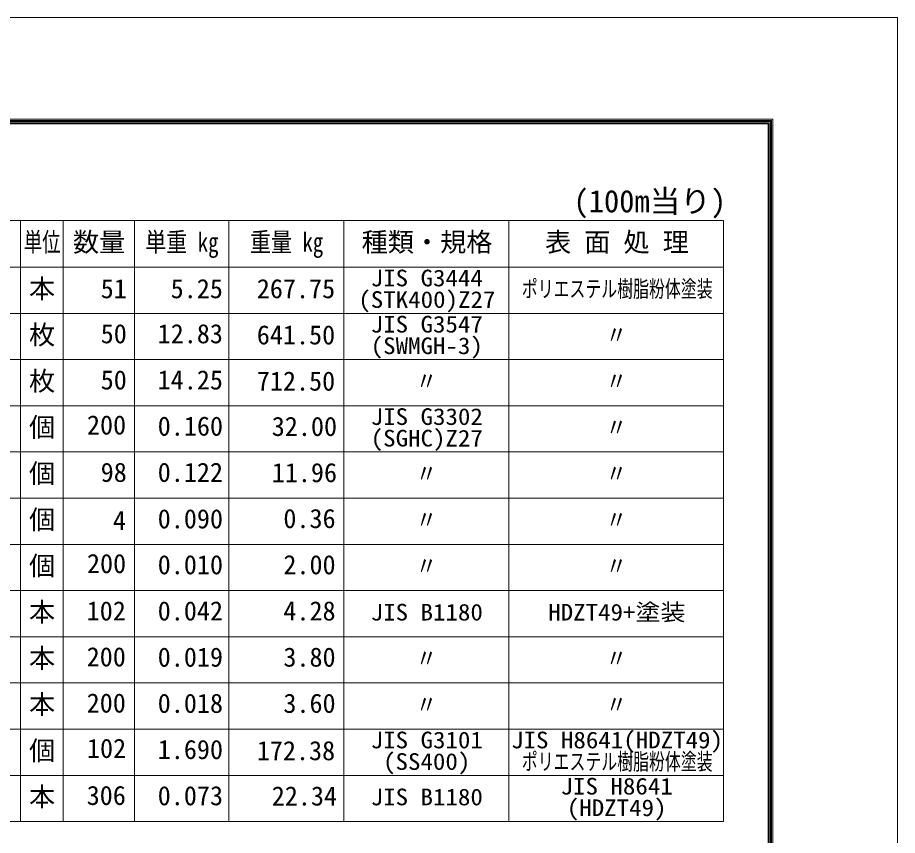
# Model space of a CAD drawing. Units: millimetres, scale not verified. Extents: x -6299 to 6301, y -4455 to 4455.
# Drawn here: x 3443 to 6301, y 1800 to 4455 of the extents above; entities that cross this region are included whole.
import ezdxf
from ezdxf.enums import TextEntityAlignment as Align

# ---------------------------------------------------------------- set-up
doc = ezdxf.new("R2010")
doc.units = ezdxf.units.MM
doc.header["$LTSCALE"] = 15
for name, color, linetype, lineweight in [('0-0_D-STR-TXT', 7, 'Continuous', 9), ('0-1_D-TTL', 7, 'Continuous', 9), ('0-B_D-STR4', 7, 'Continuous', 9)]:
    doc.layers.add(name, color=color, linetype=linetype, lineweight=lineweight)
doc.styles.add('ＭＳ ゴシック', font='')
doc.styles.get('ＭＳ ゴシック').set_extended_font_data('MS Gothic')

msp = doc.modelspace()

# ---------------------------------------------------------------- linework, layer by layer
at = {"layer": '0-1_D-TTL', "color": 2}
msp.add_lwpolyline([(-6299.16, 4454.97), (6300.84, 4454.97), (6300.84, -4455.03), (-6299.16, -4455.03)], close=True, dxfattribs=at)
at = {"layer": '0-1_D-TTL'}
for points in [[(-5894.16, 4124.97), (5895.84, 4124.97), (5895.84, -4125.03), (-5894.16, -4125.03)], [(-5890.41, 4121.22), (5892.09, 4121.22), (5892.09, -4121.28), (-5890.41, -4121.28)], [(-5886.66, 4117.47), (5888.34, 4117.47), (5888.34, -4117.53), (-5886.66, -4117.53)], [(-5882.91, 4113.72), (5884.59, 4113.72), (5884.59, -4113.78), (-5882.91, -4113.78)], [(-5879.16, 4109.97), (5880.84, 4109.97), (5880.84, -4110.03), (-5879.16, -4110.03)]]:
    msp.add_lwpolyline(points, close=True, dxfattribs=at)
at = {"layer": '0-B_D-STR4'}
for p, q in [((1345.39, 3796.56), (5736.24, 3796.56)), ((3452.86, 3796.56), (3452.86, 1844.68)), ((3591.37, 3796.56), (3591.37, 1844.68)), ((3822.22, 3796.56), (3822.22, 1844.68)), ((4129.24, 3796.56), (4129.24, 1844.68)), ((4502.43, 3796.56), (4502.43, 1844.68)), ((5039.13, 3796.56), (5039.13, 1844.68)), ((5736.24, 1844.68), (5736.24, 3796.56)), ((1345.39, 3644.68), (5736.24, 3644.68)), ((1345.39, 3494.68), (5736.24, 3494.68)), ((1345.39, 3344.68), (5736.24, 3344.68)), ((1345.39, 3194.68), (5736.24, 3194.68)), ((1345.39, 3044.68), (5736.24, 3044.68)), ((1345.39, 2894.68), (5736.24, 2894.68)), ((1345.39, 2744.68), (5736.24, 2744.68)), ((1345.39, 2594.68), (5736.24, 2594.68)), ((1345.39, 2444.68), (5736.24, 2444.68)), ((1345.39, 2294.68), (5736.24, 2294.68)), ((1345.39, 2144.68), (5736.24, 2144.68)), ((1345.39, 1994.68), (5736.24, 1994.68)), ((1345.39, 1844.68), (5736.24, 1844.68))]:
    msp.add_line(p, q, dxfattribs=at)

# ---------------------------------------------------------------- texts
at = {"layer": '0-0_D-STR-TXT', "style": 'ＭＳ ゴシック'}
for s, height, p in [('(100m当り)', 72.74, (5248.72, 3800.79)), ('数量', 62.35, (3622.59, 3676.23)), ('種類・規格', 62.35, (4560.26, 3676.23)), ('表 面 処 理', 62.35, (5156.12, 3676.23)), ('本', 62.35, (3480.01, 3525.29)), ('51', 62.35, (3712.81, 3525.05)), ('5.25', 62.35, (3940.1, 3525.05)), ('267.75', 62.35, (4219.96, 3525.05)), ('枚', 62.35, (3480.01, 3375.29)), ('50', 62.35, (3712.81, 3378.8)), ('12.83', 62.35, (3897.84, 3378.8)), ('641.50', 62.35, (4219.96, 3375.05)), ('枚', 62.35, (3480.01, 3225.29)), ('50', 62.35, (3712.81, 3228.8)), ('14.25', 62.35, (3897.84, 3228.8)), ('712.50', 62.35, (4219.96, 3225.05)), ('個', 62.35, (3480.01, 3075.29)), ('200', 62.35, (3668.22, 3082.55)), ('0.160', 62.35, (3898.1, 3078.8)), ('32.00', 62.35, (4268.53, 3077.86)), ('個', 62.35, (3480.01, 2925.29)), ('98', 62.35, (3712.81, 2928.8)), ('0.122', 62.35, (3898.1, 2928.8)), ('11.96', 62.35, (4268.53, 2927.86)), ('個', 62.35, (3480.01, 2775.29)), ('0.090', 62.35, (3898.1, 2777.86)), ('0.36', 62.35, (4306.25, 2778.8)), ('4', 62.35, (3752.45, 2772.23)), ('個', 62.35, (3480.01, 2625.29)), ('200', 62.35, (3668.22, 2632.55)), ('0.010', 62.35, (3898.1, 2628.8)), ('2.00', 62.35, (4306.25, 2628.8)), ('本', 62.35, (3480.01, 2475.29)), ('102', 62.35, (3667.3, 2478.8)), ('0.042', 62.35, (3898.1, 2478.8)), ('4.28', 62.35, (4306.25, 2478.8)), ('本', 62.35, (3480.01, 2325.29)), ('200', 62.35, (3667.3, 2329.73)), ('0.019', 62.35, (3898.1, 2328.8)), ('3.80', 62.35, (4306.25, 2328.8)), ('本', 62.35, (3480.01, 2175.29)), ('200', 62.35, (3667.3, 2179.73)), ('0.018', 62.35, (3898.1, 2178.8)), ('3.60', 62.35, (4306.25, 2178.8)), ('個', 62.35, (3480.01, 2025.29)), ('102', 62.35, (3668.22, 2032.55)), ('1.690', 62.35, (3898.1, 2028.8)), ('172.38', 62.35, (4219.96, 2025.05)), ('本', 62.35, (3480.01, 1875.29)), ('306', 62.35, (3667.3, 1879.73)), ('0.073', 62.35, (3898.1, 1878.8)), ('22.34', 62.35, (4268.53, 1877.86))]:
    msp.add_text(s, height=height, dxfattribs=at).set_placement(p, align=Align.BOTTOM_LEFT)
for s, height, width, p in [('単位', 62.35, 0.7, (3463.17, 3676.23)), ('単重 kg', 62.35, 0.8, (3857.84, 3676.23)), ('重量 kg', 62.35, 0.8, (4197.94, 3676.23)), ('JIS G3444', 54.11, 1.1, (4589.87, 3566.15)), ('ポリエステル樹脂粉体塗装', 54.11, 0.7, (5080.68, 3531.15)), ('(STK400)Z27', 54.11, 1.1, (4549.66, 3496.15)), ('JIS G3547', 54.11, 1.1, (4589.87, 3416.15)), ('〃', 62.35, 0.8, (5354, 3375.29)), ('(SWMGH-3)', 54.11, 1.1, (4589.87, 3346.15)), ('〃', 62.35, 0.8, (4737.1, 3225.29)), ('〃', 62.35, 0.8, (5354, 3225.29)), ('JIS G3302', 54.11, 1.1, (4589.87, 3116.15)), ('〃', 62.35, 0.8, (5354, 3075.29)), ('(SGHC)Z27', 54.11, 1.1, (4589.87, 3046.15)), ('〃', 62.35, 0.8, (4737.1, 2925.29)), ('〃', 62.35, 0.8, (5354, 2925.29)), ('〃', 62.35, 0.8, (4737.1, 2775.29)), ('〃', 62.35, 0.8, (5354, 2775.29)), ('〃', 62.35, 0.8, (4737.1, 2625.29)), ('〃', 62.35, 0.8, (5354, 2625.29)), ('JIS B1180', 54.11, 1.1, (4589.87, 2481.15)), ('HDZT49+塗装', 54.11, 1.1, (5166.57, 2481.15)), ('〃', 62.35, 0.8, (4737.1, 2325.29)), ('〃', 62.35, 0.8, (5354, 2325.29)), ('〃', 62.35, 0.8, (4737.1, 2175.29)), ('〃', 62.35, 0.8, (5354, 2175.29)), ('JIS G3101', 54.11, 1.1, (4589.87, 2066.15)), ('JIS H8641(HDZT49)', 54.11, 1.1, (5045.96, 2066.15)), ('(SS400)', 54.11, 1.1, (4630.07, 1996.15)), ('ポリエステル樹脂粉体塗装', 54.11, 0.7, (5080.68, 1996.15)), ('JIS H8641', 54.11, 1.1, (5206.77, 1916.15)), ('JIS B1180', 54.11, 1.1, (4589.87, 1881.15)), ('(HDZT49)', 54.11, 1.1, (5226.87, 1846.15))]:
    msp.add_text(s, height=height, dxfattribs=dict(at, width=width)).set_placement(p, align=Align.BOTTOM_LEFT)

doc.saveas('drawing.dxf')
